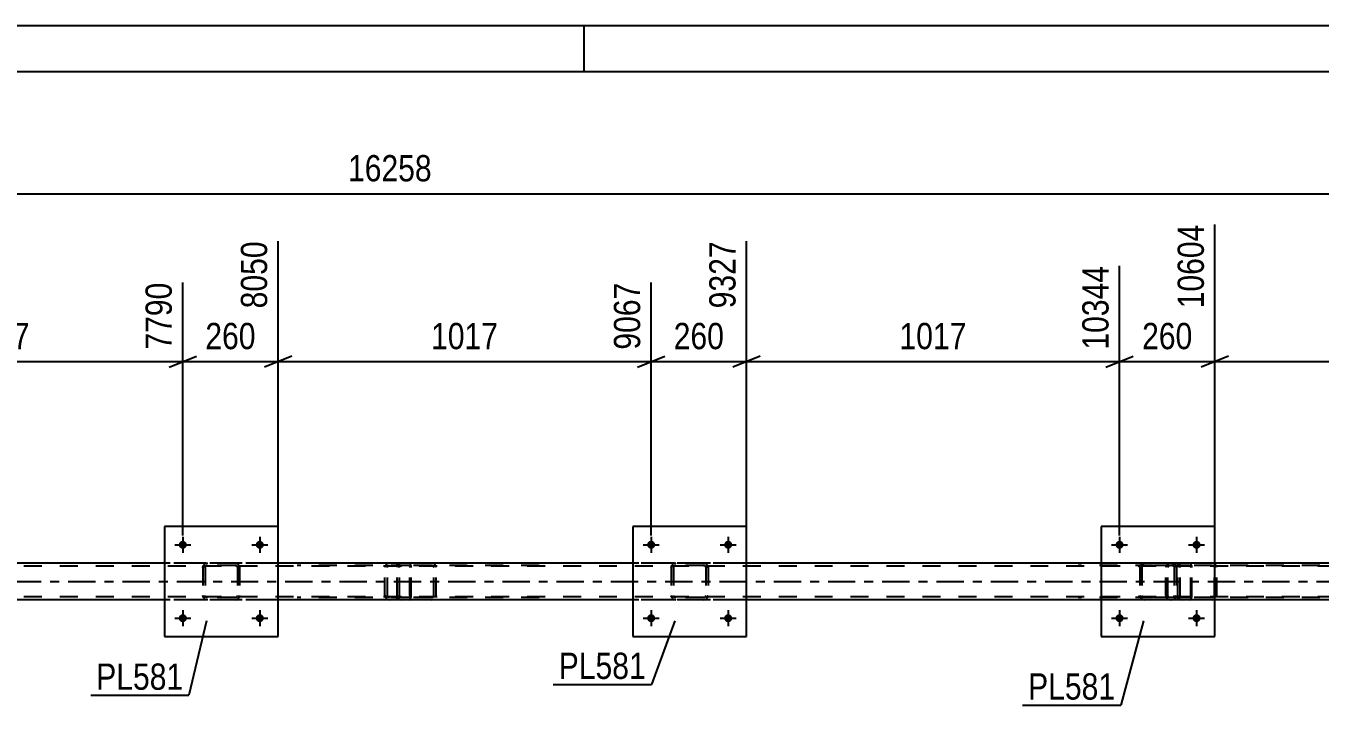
# Model space of a CAD drawing. Header units: millimetres. Extents: x -75 to 766, y -434 to 160.
# Drawn here: x 285.6 to 426.7, y 86.4 to 160.4 of the extents above; entities that cross this region are included whole.
import ezdxf

# ---------------------------------------------------------------- set-up
doc = ezdxf.new("R2010")
doc.units = ezdxf.units.MM
doc.linetypes.add('DXK_LINE_DOT2', pattern=[3.9198, 1.9599, -1.9599])
doc.linetypes.add('DXK_LINE_DOT3', pattern=[5.9187, 2.979, -0.9799, 0.9799, -0.9799])
doc.styles.add('Arial Narrow', font='ARIALN.TTF', dxfattribs={"height": 0.2})

# ---------------------------------------------------------------- blocks, each defined once
blk = doc.blocks.new('Unknown-814185074-1135')
at = {"color": 5, "linetype": 'Continuous'}
for p, q in [((766.44, 160.41), (-74.56, 160.41)), ((346.44, 155.41), (346.44, 160.41)), ((761.44, 155.41), (-69.56, 155.41))]:
    blk.add_line(p, q, dxfattribs=at)
blk = doc.blocks.new('Bolt-814185074-2476 - 2456')
at = {"linetype": 'Continuous'}
for points in [[(405.27, 103.86, -1), (404.39, 103.86, -1)], [(413.67, 103.86, -1), (412.79, 103.86, -1)]]:
    blk.add_hatch(color=1, dxfattribs=at).paths.add_polyline_path(points)
at = {"color": 1, "linetype": 'Continuous'}
for p, q in [((404.83, 104.74), (404.83, 102.98)), ((413.23, 104.74), (413.23, 102.98)), ((403.95, 103.86), (405.71, 103.86)), ((412.35, 103.86), (414.11, 103.86))]:
    blk.add_line(p, q, dxfattribs=at)
blk = doc.blocks.new('Bolt-814185074-2477 - 2456')
at = {"linetype": 'Continuous'}
for points in [[(405.27, 95.86, -1), (404.39, 95.86, -1)], [(413.67, 95.86, -1), (412.79, 95.86, -1)]]:
    blk.add_hatch(color=1, dxfattribs=at).paths.add_polyline_path(points)
at = {"color": 1, "linetype": 'Continuous'}
for p, q in [((404.83, 96.74), (404.83, 94.98)), ((413.23, 96.74), (413.23, 94.98)), ((403.95, 95.86), (405.71, 95.86)), ((412.35, 95.86), (414.11, 95.86))]:
    blk.add_line(p, q, dxfattribs=at)
blk = doc.blocks.new('Bolt-814185074-2478 - 2456')
at = {"linetype": 'Continuous'}
for points in [[(354.19, 103.86, -1), (353.31, 103.86, -1)], [(362.59, 103.86, -1), (361.71, 103.86, -1)]]:
    blk.add_hatch(color=1, dxfattribs=at).paths.add_polyline_path(points)
at = {"color": 1, "linetype": 'Continuous'}
for p, q in [((353.75, 104.74), (353.75, 102.98)), ((362.15, 104.74), (362.15, 102.98)), ((352.87, 103.86), (354.63, 103.86)), ((361.27, 103.86), (363.03, 103.86))]:
    blk.add_line(p, q, dxfattribs=at)
blk = doc.blocks.new('Part-814185074-2602 - 2456')
at = {"color": 7, "linetype": 'DXK_LINE_DOT2'}
for p, q in [((636.85, 101.86), (96.35, 101.86)), ((313.07, 101.86), (300.67, 101.86)), ((364.15, 101.86), (351.75, 101.86)), ((415.23, 101.86), (402.83, 101.86)), ((640.09, 101.54), (35.67, 101.54)), ((640.09, 98.18), (35.67, 98.18)), ((636.85, 97.86), (96.35, 97.86)), ((313.07, 97.86), (300.67, 97.86)), ((364.15, 97.86), (351.75, 97.86)), ((415.23, 97.86), (402.83, 97.86))]:
    blk.add_line(p, q, dxfattribs=at)
at = {"color": 2, "linetype": 'Continuous'}
for p, q in [((300.67, 101.86), (261.99, 101.86)), ((351.75, 101.86), (313.07, 101.86)), ((402.83, 101.86), (364.15, 101.86)), ((453.91, 101.86), (415.23, 101.86)), ((300.67, 97.86), (261.99, 97.86)), ((351.75, 97.86), (313.07, 97.86)), ((402.83, 97.86), (364.15, 97.86)), ((453.91, 97.86), (415.23, 97.86))]:
    blk.add_line(p, q, dxfattribs=at)
at = {"color": 7, "linetype": 'DXK_LINE_DOT3'}
blk.add_line((35.67, 99.86), (640.09, 99.86), dxfattribs=at)
blk = doc.blocks.new('Bolt-814185074-2479 - 2456')
at = {"linetype": 'Continuous'}
for points in [[(354.19, 95.86, -1), (353.31, 95.86, -1)], [(362.59, 95.86, -1), (361.71, 95.86, -1)]]:
    blk.add_hatch(color=1, dxfattribs=at).paths.add_polyline_path(points)
at = {"color": 1, "linetype": 'Continuous'}
for p, q in [((353.75, 96.74), (353.75, 94.98)), ((362.15, 96.74), (362.15, 94.98)), ((352.87, 95.86), (354.63, 95.86)), ((361.27, 95.86), (363.03, 95.86))]:
    blk.add_line(p, q, dxfattribs=at)
blk = doc.blocks.new('Bolt-814185074-2480 - 2456')
at = {"linetype": 'Continuous'}
for points in [[(303.11, 103.86, -1), (302.23, 103.86, -1)], [(311.51, 103.86, -1), (310.63, 103.86, -1)]]:
    blk.add_hatch(color=1, dxfattribs=at).paths.add_polyline_path(points)
at = {"color": 1, "linetype": 'Continuous'}
for p, q in [((302.67, 104.74), (302.67, 102.98)), ((311.07, 104.74), (311.07, 102.98)), ((301.79, 103.86), (303.55, 103.86)), ((310.19, 103.86), (311.95, 103.86))]:
    blk.add_line(p, q, dxfattribs=at)
blk = doc.blocks.new('Bolt-814185074-2481 - 2456')
at = {"linetype": 'Continuous'}
for points in [[(303.11, 95.86, -1), (302.23, 95.86, -1)], [(311.51, 95.86, -1), (310.63, 95.86, -1)]]:
    blk.add_hatch(color=1, dxfattribs=at).paths.add_polyline_path(points)
at = {"color": 1, "linetype": 'Continuous'}
for p, q in [((302.67, 96.74), (302.67, 94.98)), ((311.07, 96.74), (311.07, 94.98)), ((301.79, 95.86), (303.55, 95.86)), ((310.19, 95.86), (311.95, 95.86))]:
    blk.add_line(p, q, dxfattribs=at)
blk = doc.blocks.new('Part-814185074-2649 - 2456')
at = {"color": 7, "linetype": 'DXK_LINE_DOT2'}
for p, q in [((326.55, 101.86), (326.36, 101.83)), ((326.46, 101.61), (326.55, 101.62)), ((341.54, 101.86), (326.55, 101.86)), ((341.54, 101.62), (326.55, 101.62)), ((329.98, 101.83), (329.79, 101.86)), ((329.79, 101.62), (329.89, 101.61)), ((326.07, 101.52), (326.04, 101.38)), ((326.04, 98.34), (326.04, 101.38)), ((326.08, 101.57), (326.07, 101.52)), ((326.3, 101.38), (326.32, 101.48)), ((326.3, 98.34), (326.3, 101.38)), ((326.32, 101.48), (326.37, 101.55)), ((326.37, 101.55), (326.46, 101.61)), ((329.89, 101.61), (329.97, 101.55)), ((329.97, 101.55), (330.02, 101.48)), ((330.02, 101.48), (330.04, 101.38)), ((330.04, 98.34), (330.04, 101.38)), ((330.27, 101.52), (330.26, 101.57)), ((330.3, 101.38), (330.27, 101.52)), ((330.3, 98.34), (330.3, 101.38)), ((326.04, 98.34), (326.06, 98.26)), ((326.06, 98.26), (326.08, 98.16)), ((326.31, 98.28), (326.3, 98.34)), ((326.32, 98.25), (326.31, 98.28)), ((326.37, 98.17), (326.32, 98.25)), ((326.36, 97.9), (326.55, 97.86)), ((326.46, 98.12), (326.37, 98.17)), ((326.55, 98.1), (326.46, 98.12)), ((341.54, 98.1), (326.55, 98.1)), ((341.54, 97.86), (326.55, 97.86)), ((329.89, 98.12), (329.79, 98.1)), ((329.79, 97.86), (329.98, 97.9)), ((329.97, 98.17), (329.89, 98.12)), ((330.02, 98.25), (329.97, 98.17)), ((330.02, 98.25), (330.03, 98.28)), ((330.03, 98.28), (330.04, 98.34)), ((330.26, 98.16), (330.28, 98.26)), ((330.28, 98.26), (330.3, 98.34))]:
    blk.add_line(p, q, dxfattribs=at)
for centre, start, end in [((326.53, 101.36), 110.7583, 155.68), ((329.81, 101.36), 24.32, 69.2417), ((326.53, 98.36), 204.32, 249.2417)]:
    blk.add_arc(centre, 0.496, start, end, dxfattribs=at)
blk = doc.blocks.new('Part-814185074-2563 - 2456')
at = {"color": 2, "linetype": 'Continuous'}
for p, q in [((313.07, 105.86), (300.67, 105.86)), ((300.67, 105.86), (300.67, 93.86)), ((313.07, 93.86), (313.07, 105.86)), ((300.67, 93.86), (313.07, 93.86))]:
    blk.add_line(p, q, dxfattribs=at)
blk = doc.blocks.new('Part-814185074-2551 - 2456')
at = {"color": 2, "linetype": 'Continuous'}
for p, q in [((415.23, 105.86), (402.83, 105.86)), ((402.83, 105.86), (402.83, 93.86)), ((415.23, 93.86), (415.23, 105.86)), ((402.83, 93.86), (415.23, 93.86))]:
    blk.add_line(p, q, dxfattribs=at)
blk = doc.blocks.new('Part-814185074-2552 - 2456')
at = {"color": 7, "linetype": 'DXK_LINE_DOT2'}
for p, q in [((407.33, 101.83), (407.51, 101.86)), ((407.51, 101.86), (407.33, 101.83)), ((407.42, 101.61), (407.51, 101.62)), ((410.55, 101.86), (407.51, 101.86)), ((410.55, 101.62), (407.51, 101.62)), ((410.55, 101.86), (410.73, 101.83)), ((410.73, 101.83), (410.55, 101.86)), ((410.55, 101.62), (410.64, 101.61)), ((407.03, 101.38), (407.07, 101.57)), ((407.07, 101.57), (407.03, 101.38)), ((407.03, 101.38), (407.03, 98.34)), ((407.27, 101.38), (407.29, 101.48)), ((407.27, 101.38), (407.27, 98.34)), ((407.29, 101.48), (407.34, 101.55)), ((407.34, 101.55), (407.42, 101.61)), ((410.64, 101.61), (410.72, 101.55)), ((410.72, 101.55), (410.77, 101.48)), ((410.77, 101.48), (410.79, 101.38)), ((410.79, 101.38), (410.79, 98.34)), ((410.99, 101.57), (411.03, 101.38)), ((411.03, 101.38), (410.99, 101.57)), ((411.03, 101.38), (411.03, 98.34)), ((407.07, 98.16), (407.03, 98.34)), ((407.03, 98.34), (407.07, 98.16)), ((407.29, 98.25), (407.27, 98.34)), ((407.34, 98.17), (407.29, 98.25)), ((407.51, 97.86), (407.33, 97.9)), ((407.33, 97.9), (407.51, 97.86)), ((407.42, 98.12), (407.34, 98.17)), ((407.51, 98.1), (407.42, 98.12)), ((410.55, 98.1), (407.51, 98.1)), ((410.55, 97.86), (407.51, 97.86)), ((410.64, 98.12), (410.55, 98.1)), ((410.73, 97.9), (410.55, 97.86)), ((410.55, 97.86), (410.73, 97.9)), ((410.72, 98.17), (410.64, 98.12)), ((410.77, 98.25), (410.72, 98.17)), ((410.79, 98.34), (410.77, 98.25)), ((411.03, 98.34), (410.99, 98.16)), ((410.99, 98.16), (411.03, 98.34))]:
    blk.add_line(p, q, dxfattribs=at)
at = {"color": 7, "linetype": 'DXK_LINE_DOT3'}
blk.add_line((409.03, 99.86), (409.03, 99.86), dxfattribs=at)
at = {"color": 7, "linetype": 'DXK_LINE_DOT2'}
for centre, start, end in [((407.51, 101.38), 112.5, 157.5), ((407.51, 101.38), 112.5, 157.5), ((410.55, 101.38), 22.5, 67.5), ((410.55, 101.38), 22.5, 67.5), ((407.51, 98.34), 202.5, 247.5), ((407.51, 98.34), 202.5, 247.5), ((410.55, 98.34), 292.5, 337.5), ((410.55, 98.34), 292.5, 337.5)]:
    blk.add_arc(centre, 0.48, start, end, dxfattribs=at)
blk = doc.blocks.new('Part-814185074-2557 - 2456')
at = {"color": 2, "linetype": 'Continuous'}
for p, q in [((364.15, 105.86), (351.75, 105.86)), ((351.75, 105.86), (351.75, 93.86)), ((364.15, 93.86), (364.15, 105.86)), ((351.75, 93.86), (364.15, 93.86))]:
    blk.add_line(p, q, dxfattribs=at)
blk = doc.blocks.new('Part-814185074-2558 - 2456')
at = {"color": 7, "linetype": 'DXK_LINE_DOT2'}
for p, q in [((356.25, 101.83), (356.43, 101.86)), ((356.43, 101.86), (356.25, 101.83)), ((356.34, 101.61), (356.43, 101.62)), ((359.47, 101.86), (356.43, 101.86)), ((359.47, 101.62), (356.43, 101.62)), ((359.47, 101.86), (359.65, 101.83)), ((359.65, 101.83), (359.47, 101.86)), ((359.47, 101.62), (359.56, 101.61)), ((355.95, 101.38), (355.99, 101.57)), ((355.99, 101.57), (355.95, 101.38)), ((355.95, 101.38), (355.95, 98.34)), ((356.19, 101.38), (356.21, 101.48)), ((356.19, 101.38), (356.19, 98.34)), ((356.21, 101.48), (356.26, 101.55)), ((356.26, 101.55), (356.34, 101.61)), ((359.56, 101.61), (359.64, 101.55)), ((359.64, 101.55), (359.69, 101.48)), ((359.69, 101.48), (359.71, 101.38)), ((359.71, 101.38), (359.71, 98.34)), ((359.91, 101.57), (359.95, 101.38)), ((359.95, 101.38), (359.91, 101.57)), ((359.95, 101.38), (359.95, 98.34)), ((355.99, 98.16), (355.95, 98.34)), ((355.95, 98.34), (355.99, 98.16)), ((356.21, 98.25), (356.19, 98.34)), ((356.26, 98.17), (356.21, 98.25)), ((356.43, 97.86), (356.25, 97.9)), ((356.25, 97.9), (356.43, 97.86)), ((356.34, 98.12), (356.26, 98.17)), ((356.43, 98.1), (356.34, 98.12)), ((359.47, 98.1), (356.43, 98.1)), ((359.47, 97.86), (356.43, 97.86)), ((359.56, 98.12), (359.47, 98.1)), ((359.65, 97.9), (359.47, 97.86)), ((359.47, 97.86), (359.65, 97.9)), ((359.64, 98.17), (359.56, 98.12)), ((359.69, 98.25), (359.64, 98.17)), ((359.71, 98.34), (359.69, 98.25)), ((359.95, 98.34), (359.91, 98.16)), ((359.91, 98.16), (359.95, 98.34))]:
    blk.add_line(p, q, dxfattribs=at)
at = {"color": 7, "linetype": 'DXK_LINE_DOT3'}
blk.add_line((357.95, 99.86), (357.95, 99.86), dxfattribs=at)
at = {"color": 7, "linetype": 'DXK_LINE_DOT2'}
for centre, start, end in [((356.43, 101.38), 112.5, 157.5), ((356.43, 101.38), 112.5, 157.5), ((359.47, 101.38), 22.5, 67.5), ((359.47, 101.38), 22.5, 67.5), ((356.43, 98.34), 202.5, 247.5), ((356.43, 98.34), 202.5, 247.5), ((359.47, 98.34), 292.5, 337.5), ((359.47, 98.34), 292.5, 337.5)]:
    blk.add_arc(centre, 0.48, start, end, dxfattribs=at)
blk = doc.blocks.new('Part-814185074-2564 - 2456')
at = {"color": 7, "linetype": 'DXK_LINE_DOT2'}
for p, q in [((305.17, 101.83), (305.35, 101.86)), ((305.35, 101.86), (305.17, 101.83)), ((305.26, 101.61), (305.35, 101.62)), ((308.39, 101.86), (305.35, 101.86)), ((308.39, 101.62), (305.35, 101.62)), ((308.39, 101.86), (308.57, 101.83)), ((308.57, 101.83), (308.39, 101.86)), ((308.39, 101.62), (308.48, 101.61)), ((304.87, 101.38), (304.91, 101.57)), ((304.91, 101.57), (304.87, 101.38)), ((304.87, 101.38), (304.87, 98.34)), ((305.11, 101.38), (305.13, 101.48)), ((305.11, 101.38), (305.11, 98.34)), ((305.13, 101.48), (305.18, 101.55)), ((305.18, 101.55), (305.26, 101.61)), ((308.48, 101.61), (308.56, 101.55)), ((308.56, 101.55), (308.61, 101.48)), ((308.61, 101.48), (308.63, 101.38)), ((308.63, 101.38), (308.63, 98.34)), ((308.83, 101.57), (308.87, 101.38)), ((308.87, 101.38), (308.83, 101.57)), ((308.87, 101.38), (308.87, 98.34)), ((304.91, 98.16), (304.87, 98.34)), ((304.87, 98.34), (304.91, 98.16)), ((305.13, 98.25), (305.11, 98.34)), ((305.18, 98.17), (305.13, 98.25)), ((305.35, 97.86), (305.17, 97.9)), ((305.17, 97.9), (305.35, 97.86)), ((305.26, 98.12), (305.18, 98.17)), ((305.35, 98.1), (305.26, 98.12)), ((308.39, 98.1), (305.35, 98.1)), ((308.39, 97.86), (305.35, 97.86)), ((308.48, 98.12), (308.39, 98.1)), ((308.57, 97.9), (308.39, 97.86)), ((308.39, 97.86), (308.57, 97.9)), ((308.56, 98.17), (308.48, 98.12)), ((308.61, 98.25), (308.56, 98.17)), ((308.63, 98.34), (308.61, 98.25)), ((308.87, 98.34), (308.83, 98.16)), ((308.83, 98.16), (308.87, 98.34))]:
    blk.add_line(p, q, dxfattribs=at)
at = {"color": 7, "linetype": 'DXK_LINE_DOT3'}
blk.add_line((306.87, 99.86), (306.87, 99.86), dxfattribs=at)
at = {"color": 7, "linetype": 'DXK_LINE_DOT2'}
for centre, start, end in [((305.35, 101.38), 112.5, 157.5), ((305.35, 101.38), 112.5, 157.5), ((308.39, 101.38), 22.5, 67.5), ((308.39, 101.38), 22.5, 67.5), ((305.35, 98.34), 202.5, 247.5), ((305.35, 98.34), 202.5, 247.5), ((308.39, 98.34), 292.5, 337.5), ((308.39, 98.34), 292.5, 337.5)]:
    blk.add_arc(centre, 0.48, start, end, dxfattribs=at)
blk = doc.blocks.new('Part-814185074-2630 - 2456')
at = {"color": 7, "linetype": 'DXK_LINE_DOT2'}
for p, q in [((411.69, 101.86), (411.49, 101.83)), ((411.59, 101.61), (411.69, 101.62)), ((426.68, 101.86), (411.69, 101.86)), ((426.68, 101.62), (411.69, 101.62)), ((415.12, 101.83), (414.92, 101.86)), ((414.92, 101.62), (415.02, 101.61)), ((411.22, 101.57), (411.18, 101.38)), ((411.18, 98.34), (411.18, 101.38)), ((411.43, 101.38), (411.45, 101.48)), ((411.43, 98.34), (411.43, 101.38)), ((411.45, 101.48), (411.51, 101.55)), ((411.51, 101.55), (411.59, 101.61)), ((415.02, 101.61), (415.1, 101.55)), ((415.1, 101.55), (415.16, 101.48)), ((415.16, 101.48), (415.18, 101.38)), ((415.18, 98.34), (415.18, 101.38)), ((415.4, 101.52), (415.39, 101.57)), ((415.43, 101.38), (415.4, 101.52)), ((415.43, 98.34), (415.43, 101.38)), ((411.18, 98.34), (411.22, 98.16)), ((411.45, 98.25), (411.43, 98.34)), ((411.51, 98.17), (411.45, 98.25)), ((411.49, 97.9), (411.69, 97.86)), ((411.59, 98.12), (411.51, 98.17)), ((411.69, 98.1), (411.59, 98.12)), ((426.68, 98.1), (411.69, 98.1)), ((426.68, 97.86), (411.69, 97.86)), ((415.02, 98.12), (414.92, 98.1)), ((414.92, 97.86), (415.12, 97.9)), ((415.1, 98.17), (415.02, 98.12)), ((415.16, 98.25), (415.1, 98.17)), ((415.18, 98.34), (415.16, 98.25)), ((415.39, 98.16), (415.42, 98.26)), ((415.42, 98.26), (415.43, 98.34))]:
    blk.add_line(p, q, dxfattribs=at)
for centre, start, end in [((411.67, 101.36), 110.7583, 155.68), ((414.94, 101.36), 24.32, 69.2417), ((411.67, 98.36), 204.32, 249.2417)]:
    blk.add_arc(centre, 0.496, start, end, dxfattribs=at)
blk = doc.blocks.new('Part-814185074-2660 - 2456')
at = {"color": 7, "linetype": 'DXK_LINE_DOT2'}
for p, q in [((412.45, 101.86), (400.3, 101.86)), ((412.45, 101.62), (400.3, 101.62)), ((410.36, 101.86), (410.17, 101.83)), ((410.27, 101.61), (410.36, 101.62)), ((411.18, 101.62), (411.18, 101.86)), ((412.56, 101.83), (412.45, 101.86)), ((412.45, 101.62), (412.5, 101.61)), ((412.64, 101.72), (412.56, 101.83)), ((412.7, 101.57), (412.64, 101.72)), ((409.9, 101.57), (409.86, 101.38)), ((409.86, 98.34), (409.86, 101.38)), ((410.11, 101.38), (410.13, 101.48)), ((410.11, 98.34), (410.11, 101.38)), ((410.13, 101.48), (410.18, 101.55)), ((410.18, 101.55), (410.27, 101.61)), ((412.5, 101.61), (412.55, 101.55)), ((412.55, 101.55), (412.58, 101.48)), ((412.58, 101.48), (412.59, 101.38)), ((412.59, 98.34), (412.59, 101.38)), ((412.72, 101.38), (412.7, 101.57)), ((412.72, 98.34), (412.72, 101.38)), ((412.45, 98.1), (400.3, 98.1)), ((412.45, 97.86), (400.3, 97.86)), ((409.86, 98.34), (409.9, 98.16)), ((410.13, 98.25), (410.11, 98.34)), ((410.18, 98.17), (410.13, 98.25)), ((410.17, 97.9), (410.36, 97.86)), ((410.27, 98.12), (410.18, 98.17)), ((410.36, 98.1), (410.27, 98.12)), ((411.18, 97.86), (411.18, 98.1)), ((412.5, 98.12), (412.45, 98.1)), ((412.45, 97.86), (412.56, 97.9)), ((412.55, 98.17), (412.5, 98.12)), ((412.58, 98.25), (412.55, 98.17)), ((412.56, 97.9), (412.64, 98)), ((412.59, 98.34), (412.58, 98.25)), ((412.64, 98), (412.7, 98.16)), ((412.7, 98.16), (412.72, 98.34))]:
    blk.add_line(p, q, dxfattribs=at)
for centre, start, end in [((410.35, 101.37), 111.1938, 156.1502), ((410.35, 98.36), 203.8498, 248.8062)]:
    blk.add_arc(centre, 0.492, start, end, dxfattribs=at)
blk = doc.blocks.new('Part-814185074-2661 - 2456')
at = {"color": 7, "linetype": 'DXK_LINE_DOT2'}
for p, q in [((327.32, 101.86), (315.16, 101.86)), ((327.32, 101.62), (315.16, 101.62)), ((325.23, 101.86), (325.03, 101.83)), ((325.13, 101.61), (325.23, 101.62)), ((326.04, 101.62), (326.04, 101.86)), ((327.42, 101.83), (327.32, 101.86)), ((327.32, 101.62), (327.37, 101.61)), ((327.51, 101.72), (327.42, 101.83)), ((327.57, 101.57), (327.51, 101.72)), ((324.75, 101.52), (324.72, 101.38)), ((324.72, 98.34), (324.72, 101.38)), ((324.76, 101.57), (324.75, 101.52)), ((324.98, 101.38), (325, 101.48)), ((324.98, 98.34), (324.98, 101.38)), ((325, 101.48), (325.05, 101.55)), ((325.05, 101.55), (325.13, 101.61)), ((327.37, 101.61), (327.41, 101.55)), ((327.41, 101.55), (327.44, 101.48)), ((327.44, 101.48), (327.45, 101.38)), ((327.45, 98.34), (327.45, 101.38)), ((327.59, 101.38), (327.57, 101.57)), ((327.59, 98.34), (327.59, 101.38)), ((327.32, 98.1), (315.16, 98.1)), ((327.32, 97.86), (315.16, 97.86)), ((324.72, 98.34), (324.74, 98.26)), ((324.74, 98.26), (324.76, 98.16)), ((324.99, 98.28), (324.98, 98.34)), ((325, 98.25), (324.99, 98.28)), ((325.05, 98.17), (325, 98.25)), ((325.03, 97.9), (325.23, 97.86)), ((325.13, 98.12), (325.05, 98.17)), ((325.23, 98.1), (325.13, 98.12)), ((326.04, 97.86), (326.04, 98.1)), ((327.37, 98.12), (327.32, 98.1)), ((327.32, 97.86), (327.42, 97.9)), ((327.41, 98.17), (327.37, 98.12)), ((327.44, 98.25), (327.41, 98.17)), ((327.42, 97.9), (327.51, 98)), ((327.45, 98.34), (327.44, 98.25)), ((327.51, 98), (327.57, 98.16)), ((327.57, 98.16), (327.59, 98.34))]:
    blk.add_line(p, q, dxfattribs=at)
for centre, start, end in [((325.21, 101.37), 111.1938, 156.1502), ((325.21, 98.36), 203.8498, 248.8062)]:
    blk.add_arc(centre, 0.492, start, end, dxfattribs=at)
blk = doc.blocks.new('StraightDimension-814185074-11583 - 2456')
at = {"color": 7, "linetype": 'Continuous'}
for p, q in [((313.07, 102.86), (313.07, 136.94)), ((302.67, 104.86), (302.67, 132.44)), ((301.17, 123.23), (304.17, 124.43)), ((314.57, 124.43), (311.57, 123.23)), ((302.67, 123.83), (313.07, 123.83))]:
    blk.add_line(p, q, dxfattribs=at)
at = {"color": 0}
blk.add_wipeout([(311.21, 124.58), (311.21, 128.78), (304.53, 128.78), (304.53, 124.58)], dxfattribs=at)
at = {"color": 3, "style": 'Arial Narrow'}
blk.add_text('260', height=2.863, dxfattribs=at).set_placement((305.13, 125.18))
at = {"color": 0, "linetype": 'Continuous'}
blk.add_wipeout([(312.47, 137.54), (308.27, 137.54), (308.27, 129.03), (312.47, 129.03)], dxfattribs=at)
at = {"color": 3, "linetype": 'Continuous', "style": 'Arial Narrow'}
blk.add_text('8050', height=2.863, rotation=90.0002, dxfattribs=at).set_placement((311.87, 129.63))
blk = doc.blocks.new('StraightDimension-814185074-2931 - 2456')
at = {"color": 7, "linetype": 'Continuous'}
blk.add_line((9.8, 142.12), (640.73, 142.12), dxfattribs=at)
at = {"color": 0}
blk.add_wipeout([(330.43, 142.87), (330.43, 147.07), (320.09, 147.07), (320.09, 142.87)], dxfattribs=at)
at = {"color": 3, "style": 'Arial Narrow'}
blk.add_text('16258', height=2.863, dxfattribs=at).set_placement((320.69, 143.47))
blk = doc.blocks.new('StraightDimension-814185074-11578 - 2456')
at = {"color": 7, "linetype": 'Continuous'}
for p, q in [((415.23, 102.86), (415.23, 138.77)), ((455.91, 104.86), (455.91, 134.27)), ((416.73, 124.43), (413.73, 123.23)), ((454.41, 123.23), (457.41, 124.43)), ((415.23, 123.83), (455.91, 123.83))]:
    blk.add_line(p, q, dxfattribs=at)
at = {"color": 0}
blk.add_wipeout([(439.83, 124.58), (439.83, 128.78), (431.31, 128.78), (431.31, 124.58)], dxfattribs=at)
at = {"color": 3, "style": 'Arial Narrow'}
blk.add_text('1017', height=2.863, dxfattribs=at).set_placement((431.91, 125.18))
at = {"color": 0, "linetype": 'Continuous'}
blk.add_wipeout([(455.31, 134.87), (451.11, 134.87), (451.11, 124.53), (455.31, 124.53)], dxfattribs=at)
at = {"color": 3, "linetype": 'Continuous', "style": 'Arial Narrow'}
blk.add_text('11621', height=2.863, rotation=90.0002, dxfattribs=at).set_placement((454.71, 125.13))
blk = doc.blocks.new('StraightDimension-814185074-11579 - 2456')
at = {"color": 7, "linetype": 'Continuous'}
for p, q in [((415.23, 102.86), (415.23, 138.77)), ((404.83, 104.86), (404.83, 134.27)), ((403.33, 123.23), (406.33, 124.43)), ((416.73, 124.43), (413.73, 123.23)), ((404.83, 123.83), (415.23, 123.83))]:
    blk.add_line(p, q, dxfattribs=at)
at = {"color": 0}
blk.add_wipeout([(413.37, 124.58), (413.37, 128.78), (406.69, 128.78), (406.69, 124.58)], dxfattribs=at)
at = {"color": 3, "style": 'Arial Narrow'}
blk.add_text('260', height=2.863, dxfattribs=at).set_placement((407.29, 125.18))
at = {"color": 0, "linetype": 'Continuous'}
blk.add_wipeout([(414.63, 139.37), (410.43, 139.37), (410.43, 129.03), (414.63, 129.03)], dxfattribs=at)
at = {"color": 3, "linetype": 'Continuous', "style": 'Arial Narrow'}
blk.add_text('10604', height=2.863, rotation=90.0002, dxfattribs=at).set_placement((414.03, 129.63))
blk = doc.blocks.new('StraightDimension-814185074-11580 - 2456')
at = {"color": 7, "linetype": 'Continuous'}
for p, q in [((364.15, 102.86), (364.15, 136.94)), ((404.83, 104.86), (404.83, 134.27)), ((365.65, 124.43), (362.65, 123.23)), ((403.33, 123.23), (406.33, 124.43)), ((364.15, 123.83), (404.83, 123.83))]:
    blk.add_line(p, q, dxfattribs=at)
at = {"color": 0}
blk.add_wipeout([(388.75, 124.58), (388.75, 128.78), (380.23, 128.78), (380.23, 124.58)], dxfattribs=at)
at = {"color": 3, "style": 'Arial Narrow'}
blk.add_text('1017', height=2.863, dxfattribs=at).set_placement((380.83, 125.18))
at = {"color": 0, "linetype": 'Continuous'}
blk.add_wipeout([(404.23, 134.87), (400.03, 134.87), (400.03, 124.53), (404.23, 124.53)], dxfattribs=at)
at = {"color": 3, "linetype": 'Continuous', "style": 'Arial Narrow'}
blk.add_text('10344', height=2.863, rotation=90.0002, dxfattribs=at).set_placement((403.63, 125.13))
blk = doc.blocks.new('StraightDimension-814185074-11581 - 2456')
at = {"color": 7, "linetype": 'Continuous'}
for p, q in [((364.15, 102.86), (364.15, 136.94)), ((353.75, 104.86), (353.75, 132.44)), ((352.25, 123.23), (355.25, 124.43)), ((365.65, 124.43), (362.65, 123.23)), ((353.75, 123.83), (364.15, 123.83))]:
    blk.add_line(p, q, dxfattribs=at)
at = {"color": 0}
blk.add_wipeout([(362.29, 124.58), (362.29, 128.78), (355.61, 128.78), (355.61, 124.58)], dxfattribs=at)
at = {"color": 3, "style": 'Arial Narrow'}
blk.add_text('260', height=2.863, dxfattribs=at).set_placement((356.21, 125.18))
at = {"color": 0, "linetype": 'Continuous'}
blk.add_wipeout([(363.55, 137.54), (359.35, 137.54), (359.35, 129.03), (363.55, 129.03)], dxfattribs=at)
at = {"color": 3, "linetype": 'Continuous', "style": 'Arial Narrow'}
blk.add_text('9327', height=2.863, rotation=90.0002, dxfattribs=at).set_placement((362.95, 129.63))
blk = doc.blocks.new('StraightDimension-814185074-11582 - 2456')
at = {"color": 7, "linetype": 'Continuous'}
for p, q in [((313.07, 102.86), (313.07, 136.94)), ((353.75, 104.86), (353.75, 132.44)), ((314.57, 124.43), (311.57, 123.23)), ((352.25, 123.23), (355.25, 124.43)), ((313.07, 123.83), (353.75, 123.83))]:
    blk.add_line(p, q, dxfattribs=at)
at = {"color": 0}
blk.add_wipeout([(337.67, 124.58), (337.67, 128.78), (329.15, 128.78), (329.15, 124.58)], dxfattribs=at)
at = {"color": 3, "style": 'Arial Narrow'}
blk.add_text('1017', height=2.863, dxfattribs=at).set_placement((329.75, 125.18))
at = {"color": 0, "linetype": 'Continuous'}
blk.add_wipeout([(353.15, 133.04), (348.95, 133.04), (348.95, 124.53), (353.15, 124.53)], dxfattribs=at)
at = {"color": 3, "linetype": 'Continuous', "style": 'Arial Narrow'}
blk.add_text('9067', height=2.863, rotation=90.0002, dxfattribs=at).set_placement((352.55, 125.13))
blk = doc.blocks.new('StraightDimension-814185074-11584 - 2456')
at = {"color": 7, "linetype": 'Continuous'}
for p, q in [((261.99, 102.86), (261.99, 136.94)), ((302.67, 104.86), (302.67, 132.44)), ((263.49, 124.43), (260.49, 123.23)), ((301.17, 123.23), (304.17, 124.43)), ((261.99, 123.83), (302.67, 123.83))]:
    blk.add_line(p, q, dxfattribs=at)
at = {"color": 0}
blk.add_wipeout([(286.58, 124.58), (286.58, 128.78), (278.07, 128.78), (278.07, 124.58)], dxfattribs=at)
at = {"color": 3, "style": 'Arial Narrow'}
blk.add_text('1017', height=2.863, dxfattribs=at).set_placement((278.67, 125.18))
at = {"color": 0, "linetype": 'Continuous'}
blk.add_wipeout([(302.07, 133.04), (297.87, 133.04), (297.87, 124.53), (302.07, 124.53)], dxfattribs=at)
at = {"color": 3, "linetype": 'Continuous', "style": 'Arial Narrow'}
blk.add_text('7790', height=2.863, rotation=90.0002, dxfattribs=at).set_placement((301.47, 125.13))
blk = doc.blocks.new('Mark-814185074-2547 - 2456')
at = {"color": 0}
blk.add_wipeout([(404.36, 86.99), (404.36, 89.99), (394.86, 89.99), (394.86, 86.99)], dxfattribs=at)
blk.add_wipeout([(404.36, 86.99), (404.36, 89.99), (394.86, 89.99), (394.86, 86.99)], dxfattribs=at)
at = {"color": 30, "linetype": 'Continuous'}
for p in [(407.43, 95.58), (394.26, 86.39)]:
    blk.add_line(p, (404.96, 86.39), dxfattribs=at)
at = {"color": 3, "style": 'Arial Narrow'}
blk.add_text('PL581', height=2.863, dxfattribs=at).set_placement((394.86, 86.99))
blk = doc.blocks.new('Mark-814185074-2553 - 2456')
at = {"color": 0}
blk.add_wipeout([(353.17, 89.24), (353.17, 92.24), (343.67, 92.24), (343.67, 89.24)], dxfattribs=at)
blk.add_wipeout([(353.17, 89.24), (353.17, 92.24), (343.67, 92.24), (343.67, 89.24)], dxfattribs=at)
at = {"color": 30, "linetype": 'Continuous'}
for p in [(356.35, 95.58), (343.07, 88.64)]:
    blk.add_line(p, (353.77, 88.64), dxfattribs=at)
at = {"color": 3, "style": 'Arial Narrow'}
blk.add_text('PL581', height=2.863, dxfattribs=at).set_placement((343.67, 89.24))
blk = doc.blocks.new('Mark-814185074-2559 - 2456')
at = {"color": 0}
blk.add_wipeout([(302.74, 88.06), (302.74, 91.06), (293.23, 91.06), (293.23, 88.06)], dxfattribs=at)
blk.add_wipeout([(302.74, 88.06), (302.74, 91.06), (293.23, 91.06), (293.23, 88.06)], dxfattribs=at)
at = {"color": 30, "linetype": 'Continuous'}
for p in [(305.27, 95.58), (292.63, 87.46)]:
    blk.add_line(p, (303.34, 87.46), dxfattribs=at)
at = {"color": 3, "style": 'Arial Narrow'}
blk.add_text('PL581', height=2.863, dxfattribs=at).set_placement((293.23, 88.06))

msp = doc.modelspace()

# ---------------------------------------------------------------- block references
for name in ['Unknown-814185074-1135', 'Part-814185074-2563 - 2456', 'Part-814185074-2557 - 2456', 'Part-814185074-2551 - 2456', 'Bolt-814185074-2480 - 2456', 'Bolt-814185074-2478 - 2456', 'Bolt-814185074-2476 - 2456', 'Part-814185074-2602 - 2456', 'Part-814185074-2564 - 2456', 'Part-814185074-2661 - 2456', 'Part-814185074-2649 - 2456', 'Part-814185074-2558 - 2456', 'Part-814185074-2660 - 2456', 'Part-814185074-2552 - 2456', 'Part-814185074-2630 - 2456', 'Bolt-814185074-2481 - 2456', 'Bolt-814185074-2479 - 2456', 'Bolt-814185074-2477 - 2456']:
    msp.add_blockref(name, (0, 0))

# ---------------------------------------------------------------- next in the draw order: block references
for name in ['StraightDimension-814185074-11583 - 2456', 'Mark-814185074-2559 - 2456', 'Mark-814185074-2553 - 2456', 'Mark-814185074-2547 - 2456']:
    msp.add_blockref(name, (0, 0))

# ---------------------------------------------------------------- next in the draw order: block references
msp.add_blockref('StraightDimension-814185074-2931 - 2456', (0, 0))

# ---------------------------------------------------------------- next in the draw order: block references
for name in ['StraightDimension-814185074-11578 - 2456', 'StraightDimension-814185074-11584 - 2456']:
    msp.add_blockref(name, (0, 0))

# ---------------------------------------------------------------- next in the draw order: block references
msp.add_blockref('StraightDimension-814185074-11579 - 2456', (0, 0))

# ---------------------------------------------------------------- next in the draw order: block references
msp.add_blockref('StraightDimension-814185074-11580 - 2456', (0, 0))

# ---------------------------------------------------------------- next in the draw order: block references
msp.add_blockref('StraightDimension-814185074-11581 - 2456', (0, 0))

# ---------------------------------------------------------------- next in the draw order: block references
msp.add_blockref('StraightDimension-814185074-11582 - 2456', (0, 0))

doc.saveas('drawing.dxf')
